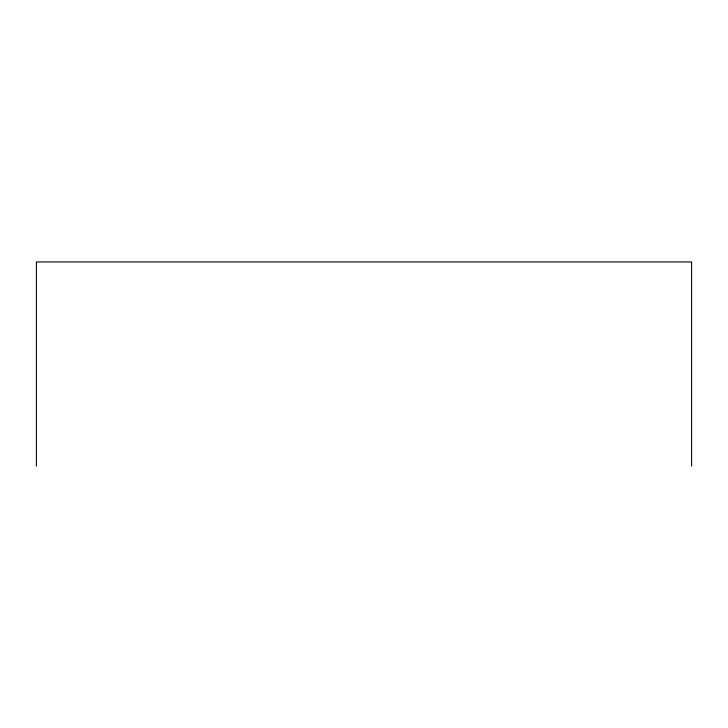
<?xml version="1.0" encoding="UTF-8"?>
<svg xmlns="http://www.w3.org/2000/svg" width="728" height="728" viewBox="0 0 728 728"><rect width="100%" height="100%" fill="white"/><g stroke="black" fill="none" stroke-linecap="round" stroke-linejoin="round"><path stroke-width="1.09" d="M691.6 466.066L691.6 261.934L36.4 261.934L36.4 466.066"/></g></svg>
